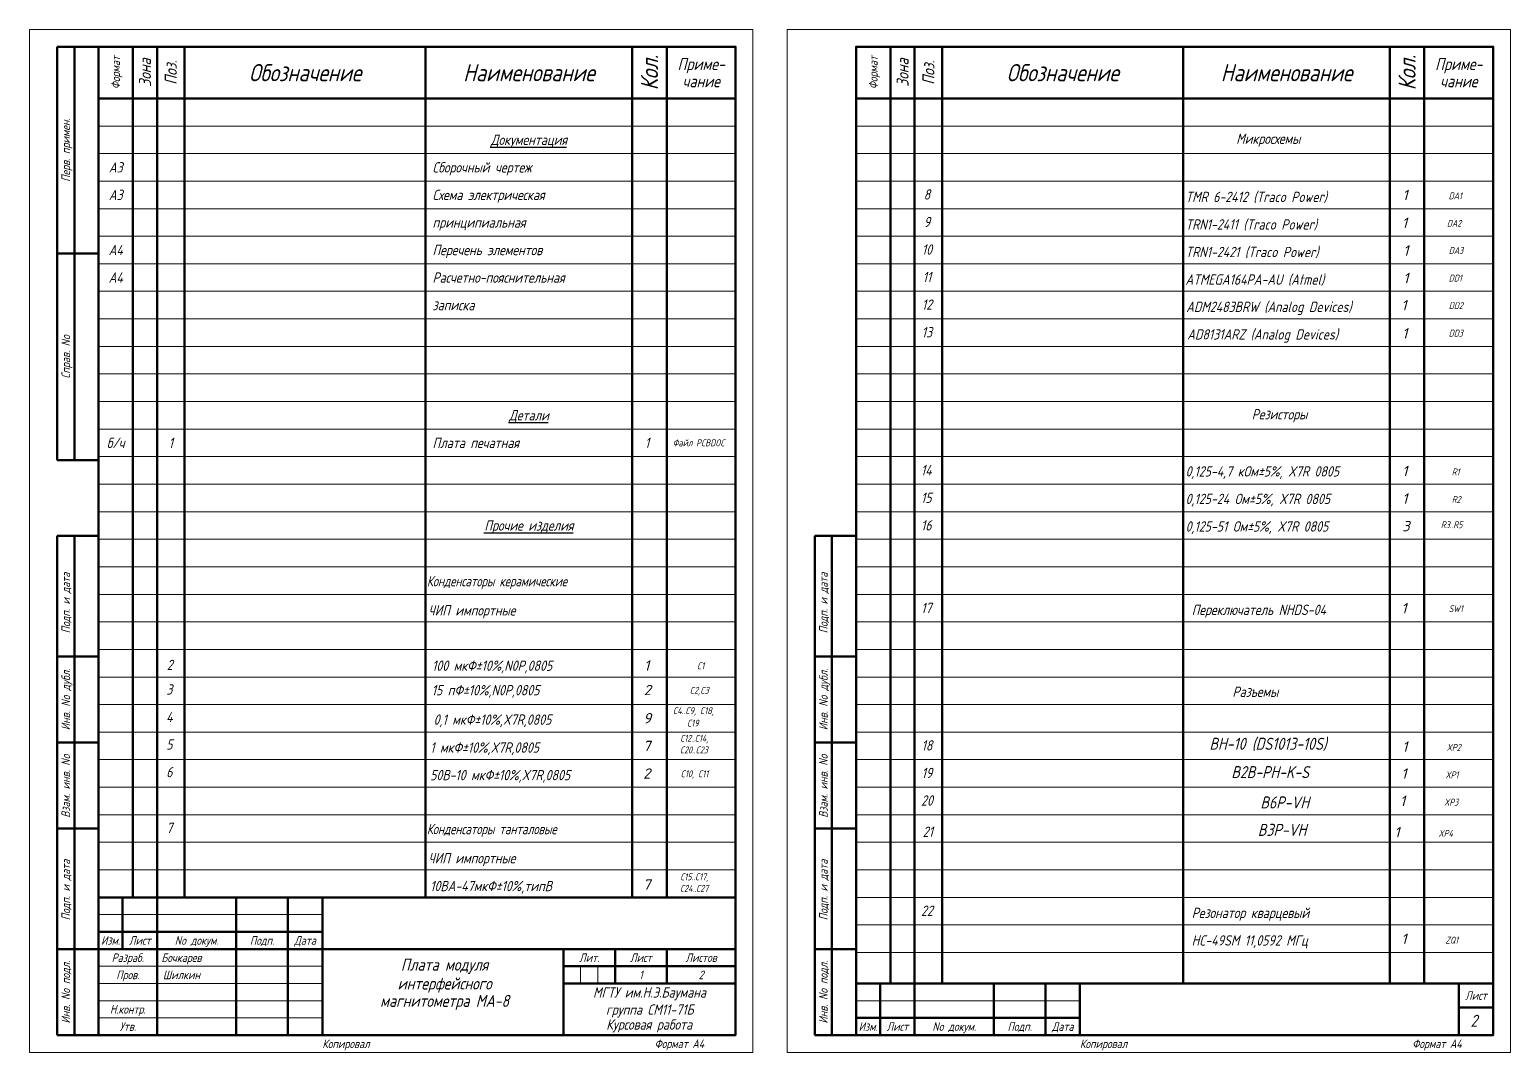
# Model space of a CAD drawing. Header units: millimetres. Extents: x 0 to 866, y 0 to 297.
# Drawn here: x 435.8 to 865.8, y 0.4 to 297.4 of the extents above; entities that cross this region are included whole.
import ezdxf
from ezdxf.enums import TextEntityAlignment as Align

# ---------------------------------------------------------------- set-up
doc = ezdxf.new("R2010")
doc.units = ezdxf.units.MM
for name, color, linetype, lineweight in [('OSN25', 2, 'Continuous', 20), ('OSN50', 3, 'Continuous', 50), ('TEXT', 1, 'Continuous', 30)]:
    doc.layers.add(name, color=color, linetype=linetype, lineweight=lineweight)
doc.styles.add('E', font='simplex.shx', dxfattribs={"width": 0.8, "oblique": 15})
doc.styles.add('E1', font='simplex.shx', dxfattribs={"oblique": 15})

msp = doc.modelspace()

# ---------------------------------------------------------------- linework, layer by layer
at = {"layer": 'OSN25'}
for p, q in [((455.8, 269.45), (640.8, 269.45)), ((675.8, 269.45), (860.8, 269.45)), ((455.8, 261.45), (640.8, 261.45)), ((675.8, 261.45), (860.8, 261.45)), ((455.8, 253.45), (640.8, 253.45)), ((675.8, 253.45), (860.8, 253.45)), ((455.8, 245.45), (640.8, 245.45)), ((455.8, 245.45), (640.8, 245.45)), ((675.8, 245.45), (860.8, 245.45)), ((675.8, 245.45), (860.8, 245.45)), ((455.8, 237.45), (640.8, 237.45)), ((675.8, 237.45), (860.8, 237.45)), ((455.8, 229.45), (640.8, 229.45)), ((675.8, 229.45), (860.8, 229.45)), ((455.8, 221.45), (640.8, 221.45)), ((675.8, 221.45), (860.8, 221.45)), ((455.8, 213.45), (640.8, 213.45)), ((675.8, 213.45), (860.8, 213.45)), ((455.8, 205.45), (640.8, 205.45)), ((675.8, 205.45), (860.8, 205.45)), ((455.8, 197.45), (640.8, 197.45)), ((675.8, 197.45), (860.8, 197.45)), ((455.8, 189.45), (640.8, 189.45)), ((675.8, 189.45), (860.8, 189.45)), ((455.8, 181.45), (640.8, 181.45)), ((675.8, 181.45), (860.8, 181.45)), ((455.8, 173.45), (640.8, 173.45)), ((675.8, 173.45), (860.8, 173.45)), ((455.8, 165.45), (640.8, 165.45)), ((675.8, 165.45), (860.8, 165.45)), ((455.8, 157.45), (640.8, 157.45)), ((675.8, 157.45), (860.8, 157.45)), ((455.8, 149.45), (640.8, 149.45)), ((675.8, 149.45), (860.8, 149.45)), ((455.8, 141.45), (640.8, 141.45)), ((675.8, 141.45), (860.8, 141.45)), ((455.8, 133.45), (640.8, 133.45)), ((675.8, 133.45), (860.8, 133.45)), ((455.8, 125.45), (640.8, 125.45)), ((675.8, 125.45), (860.8, 125.45)), ((455.8, 117.45), (640.8, 117.45)), ((675.8, 117.45), (860.8, 117.45)), ((455.8, 109.45), (640.8, 109.45)), ((675.8, 109.45), (860.8, 109.45)), ((455.8, 101.45), (640.8, 101.45)), ((675.8, 101.45), (860.8, 101.45)), ((455.8, 93.45), (640.8, 93.45)), ((675.8, 93.45), (860.8, 93.45)), ((455.8, 85.45), (640.8, 85.45)), ((675.8, 85.45), (860.8, 85.45)), ((455.8, 77.45), (640.8, 77.45)), ((675.8, 77.45), (860.8, 77.45)), ((455.8, 69.45), (640.8, 69.45)), ((675.8, 69.45), (860.8, 69.45)), ((455.8, 61.45), (640.8, 61.45)), ((675.8, 61.45), (860.8, 61.45)), ((455.8, 53.45), (640.8, 53.45)), ((675.8, 53.45), (860.8, 53.45)), ((675.8, 45.45), (860.8, 45.45)), ((455.8, 40.45), (520.8, 40.45)), ((675.8, 37.45), (860.8, 37.45)), ((675.8, 29.45), (860.8, 29.45)), ((455.8, 25.45), (520.8, 25.45)), ((595.8, 25.45), (595.8, 20.45)), ((600.8, 25.45), (600.8, 20.45)), ((455.8, 20.45), (520.8, 20.45)), ((455.8, 15.45), (520.8, 15.45)), ((675.8, 15.45), (740.8, 15.45)), ((455.8, 10.45), (520.8, 10.45))]:
    msp.add_line(p, q, dxfattribs=at)
for points in [[(435.8, 0.45), (645.8, 0.45), (645.8, 297.45), (435.8, 297.45)], [(655.8, 0.45), (865.8, 0.45), (865.8, 297.45), (655.8, 297.45)]]:
    msp.add_lwpolyline(points, close=True, dxfattribs=at)
at = {"layer": 'OSN50'}
for p, q in [((448.8, 292.45), (448.8, 172.45)), ((465.8, 292.45), (465.8, 45.45)), ((472.8, 292.45), (472.8, 45.45)), ((480.8, 292.45), (480.8, 45.45)), ((550.8, 292.45), (550.8, 45.45)), ((610.8, 292.45), (610.8, 45.45)), ((620.8, 292.45), (620.8, 45.45)), ((685.8, 292.45), (685.8, 20.45)), ((692.8, 292.45), (692.8, 20.45)), ((700.8, 292.45), (700.8, 20.45)), ((770.8, 292.45), (770.8, 20.45)), ((830.8, 292.45), (830.8, 20.45)), ((840.8, 292.45), (840.8, 20.45)), ((455.8, 277.45), (640.8, 277.45)), ((675.8, 277.45), (860.8, 277.45)), ((448.8, 5.45), (448.8, 150.45)), ((668.8, 5.45), (668.8, 150.45)), ((455.8, 45.45), (640.8, 45.45)), ((462.8, 45.45), (462.8, 30.45)), ((472.8, 45.45), (472.8, 5.45)), ((495.8, 45.45), (495.8, 5.45)), ((510.8, 45.45), (510.8, 5.45)), ((520.8, 45.45), (520.8, 5.45)), ((455.8, 35.45), (520.8, 35.45)), ((455.8, 30.45), (520.8, 30.45)), ((520.8, 30.45), (640.8, 30.45)), ((590.8, 30.45), (590.8, 5.45)), ((605.8, 30.45), (605.8, 20.45)), ((620.8, 30.45), (620.8, 20.45)), ((590.8, 25.45), (640.8, 25.45)), ((590.8, 20.45), (640.8, 20.45)), ((675.8, 20.45), (860.8, 20.45)), ((682.8, 20.45), (682.8, 5.45)), ((692.8, 20.45), (692.8, 5.45)), ((715.8, 20.45), (715.8, 5.45)), ((730.8, 20.45), (730.8, 5.45)), ((740.8, 20.45), (740.8, 5.45)), ((850.8, 20.45), (850.8, 5.45)), ((850.8, 13.45), (860.8, 13.45)), ((675.8, 10.45), (740.8, 10.45))]:
    msp.add_line(p, q, dxfattribs=at)
for points in [[(455.8, 292.45), (443.8, 292.45)], [(443.8, 292.45), (443.8, 172.45)], [(455.8, 232.45), (443.8, 232.45)], [(443.8, 172.45), (455.8, 172.45)], [(443.8, 5.45), (443.8, 150.45)], [(455.8, 150.45), (443.8, 150.45)], [(675.8, 150.45), (663.8, 150.45)], [(663.8, 5.45), (663.8, 150.45)], [(455.8, 115.45), (443.8, 115.45)], [(675.8, 115.45), (663.8, 115.45)], [(455.8, 90.45), (443.8, 90.45)], [(675.8, 90.45), (663.8, 90.45)], [(455.8, 65.45), (443.8, 65.45)], [(675.8, 65.45), (663.8, 65.45)], [(455.8, 30.45), (443.8, 30.45)], [(675.8, 30.45), (663.8, 30.45)], [(455.8, 5.45), (443.8, 5.45)], [(675.8, 5.45), (663.8, 5.45)]]:
    msp.add_lwpolyline(points, dxfattribs=at)
for points in [[(455.8, 5.45), (640.8, 5.45), (640.8, 292.45), (455.8, 292.45)], [(675.8, 5.45), (860.8, 5.45), (860.8, 292.45), (675.8, 292.45)]]:
    msp.add_lwpolyline(points, close=True, dxfattribs=at)

# ---------------------------------------------------------------- texts
at = {"layer": 'TEXT', "style": 'E', "oblique": 15, "width": 0.8}
for s, height, p in [('Формат', 2.5, (460.8, 284.95)), ('Зона', 3.5, (469.3, 284.95)), ('Поз.', 3.5, (476.8, 284.95)), ('Кол.', 5, (615.8, 284.95)), ('Формат', 2.5, (680.8, 284.95)), ('Зона', 3.5, (689.3, 284.95)), ('Поз.', 3.5, (696.8, 284.95)), ('Кол.', 5, (835.8, 284.95)), ('Перв. примен.', 2.5, (446.3, 262.45)), ('Справ. No', 2.5, (446.3, 202.45)), ('Подп. и дата', 2.5, (446.3, 130.95)), ('Подп. и дата', 2.5, (666.3, 130.95)), ('Инв. No дубл.', 2.5, (446.3, 102.94)), ('Инв. No дубл.', 2.5, (666.3, 102.94)), ('Взам. инв. No', 2.5, (446.3, 77.78)), ('Взам. инв. No', 2.5, (666.3, 77.78)), ('Подп. и дата', 2.5, (446.3, 47.61)), ('Подп. и дата', 2.5, (666.3, 47.61)), ('Инв. No подл.', 2.5, (446.3, 17.94)), ('Инв. No подл.', 2.5, (666.3, 17.94))]:
    msp.add_text(s, height=height, rotation=90, dxfattribs=at).set_placement(p, align=Align.MIDDLE_CENTER)
for s, height, p in [('Приме-', 3.5, (630.8, 287.45)), ('Приме-', 3.5, (850.8, 287.45)), ('Обозначение', 5, (515.8, 284.95)), ('Наименование', 5, (580.8, 284.95)), ('Обозначение', 5, (735.8, 284.95)), ('Наименование', 5, (800.8, 284.95)), ('чание', 3.5, (630.8, 282.45)), ('чание', 3.5, (850.8, 282.45)), ('%%uДокументация', 3, (580.8, 265.45)), ('Микросхемы', 3, (795.49, 265.76)), ('A3', 3, (460.8, 257.45)), ('A3', 3, (460.8, 249.45)), ('8', 3, (696.37, 249.59)), ('9', 3, (696.37, 241.59)), ('A4', 3, (460.8, 233.45)), ('10', 3, (696.37, 233.59)), ('A4', 3, (460.8, 225.45)), ('11', 3, (696.37, 225.59)), ('12', 3, (696.37, 217.59)), ('13', 3, (696.37, 209.59)), ('%%uДетали', 3, (580.8, 185.45)), ('Резисторы', 3, (798.76, 185.74)), ('б/ч', 3, (460.8, 177.45)), ('1', 3, (476.8, 177.45)), ('1', 3, (615.09, 177.45)), ('Файл PCBDOC', 2, (630.07, 177.45)), ('14', 3, (696.18, 169.5)), ('15', 3, (696.18, 161.5)), ('%%uПрочие изделия', 3, (580.8, 153.45)), ('16', 3, (696.18, 153.5)), ('17', 3, (696.18, 129.5)), ('2', 3, (476.48, 112.96)), ('3', 3, (476.37, 105.85)), ('4', 3, (476.37, 97.85)), ('5', 3, (476.37, 89.85)), ('18', 3, (696.37, 89.59)), ('6', 3, (476.37, 81.85)), ('19', 3, (696.37, 81.59)), ('20', 3, (696.37, 73.59)), ('7', 3, (476.37, 65.63)), ('21', 3, (696.63, 64.53)), ('22', 3, (696.37, 41.59)), ('Изм.', 2.5, (459.3, 32.95)), ('Лист', 2.5, (467.8, 32.95)), ('No докум.', 2.5, (484.3, 32.95)), ('Подп.', 2.5, (503.3, 32.95)), ('Дата', 2.5, (515.8, 32.95)), ('Разраб.', 2.5, (464.3, 27.95)), ('Плата модуля', 3.5, (556.3, 25.93)), ('Лит.', 2.5, (598.3, 27.95)), ('Лист', 2.5, (613.3, 27.95)), ('Листов', 2.5, (630.8, 27.95)), ('Пров.', 2.5, (464.3, 22.95)), ('интерфейсного', 3.5, (556.3, 20.45)), ('1', 2.5, (613.3, 22.95)), ('2', 2.5, (630.8, 22.95)), ('МГТУ им.Н.Э.Баумана', 3, (615.8, 17.86)), ('Лист', 2.5, (855.8, 16.95)), ('Н.контр.', 2.5, (464.3, 12.95)), ('магнитометра MA-8', 3.5, (556.3, 15.41)), ('группа СМ11-71Б', 3, (615.89, 12.87)), ('Утв.', 2.5, (464.3, 7.95)), ('Курсовая работа', 3, (615.71, 8.55)), ('Изм.', 2.5, (679.3, 7.95)), ('Лист', 2.5, (687.8, 7.95)), ('No докум.', 2.5, (704.3, 7.95)), ('Подп.', 2.5, (723.3, 7.95)), ('Дата', 2.5, (735.8, 7.95)), ('2', 3.5, (855.21, 9.63))]:
    msp.add_text(s, height=height, dxfattribs=at).set_placement(p, align=Align.MIDDLE_CENTER)
for s, height, p in [('Сборочный чертеж', 3, (552.8, 257.45)), ('Схема электрическая', 3, (552.8, 249.45)), ('принципиальная', 3, (552.8, 241.45)), ('Перечень элементов', 3, (552.8, 233.45)), ('Расчетно-пояснительная', 3, (552.8, 225.45)), ('записка', 3, (552.8, 217.45)), ('Плата печатная', 3, (552.8, 177.45)), ('Бочкарев', 2.5, (474.07, 27.95)), ('Шилкин', 2.5, (474.5, 22.95))]:
    msp.add_text(s, height=height, dxfattribs=at).set_placement(p, align=Align.MIDDLE_LEFT)
at = {"layer": 'TEXT', "style": 'E1', "oblique": 15}
for s, height, width, p in [('TMR 6-2412 (Traco Power)', 3, 0.8, (771.42, 247.37)), ('DA1', 2, 0.8, (847.86, 248.17)), ('TRN1-2411 (Traco Power)', 3, 0.8, (771.42, 239.37)), ('DA2', 2, 0.8, (847.36, 240.2)), ('TRN1-2421 (Traco Power)', 3, 0.8, (771.42, 231.37)), ('DA3', 2, 0.8, (847.9, 232.3)), ('ATMEGA164PA-AU (Atmel)', 3, 0.8, (771.42, 223.37)), ('DD1', 2, 0.8, (847.9, 224.3)), ('ADM2483BRW (Analog Devices)', 3, 0.8, (771.65, 215.45)), ('DD2', 2, 0.8, (847.9, 216.3)), ('AD8131ARZ (Analog Devices)', 3, 0.8, (771.94, 207.45)), ('DD3', 2, 0.8, (847.9, 208.3)), ('0,125-4,7 кОм±5%%%, X7R 0805', 3, 0.8, (771.48, 167.67)), ('R1', 2, 0.8, (848.78, 168.02)), ('0,125-24 Ом±5%%%, X7R 0805', 3, 0.8, (771.48, 159.67)), ('R2', 2, 0.8, (848.78, 160.02)), ('0,125-51 Ом±5%%%, X7R 0805', 3, 0.8, (771.48, 151.67)), ('R3..R5', 2, 0.8, (845.6, 152.67)), ('Переключатель NHDS-04', 3, 0.8, (773.26, 127.46)), ('SW1', 2, 0.8, (847.9, 128.3)), ('C1', 2, 0.7, (629.59, 111.7)), ('C2,C3', 2, 0.7, (627.49, 104.59)), ('Разъемы', 3, 0.8, (785.09, 103.67)), ('C4..C9, C18,', 2, 0.7, (622.59, 98.67)), ('C19', 2, 0.7, (626.66, 95.05)), ('C12..C14,', 2, 0.8, (624.69, 90.65)), ('BH-10 (DS1013-10S)', 3.5, 0.8, (778.4, 88.31)), ('C20..C23', 2, 0.8, (624.63, 87.28)), ('XP2', 2, 0.8, (847.27, 88.01)), ('C10, C11', 2, 0.7, (624.84, 80.36)), ('B2B-PH-K-S    ', 3.5, 0.8, (784.75, 80.08)), ('XP1', 2, 0.8, (846.92, 80.04)), ('B6P-VH   ', 3.5, 0.8, (793.19, 71.27)), ('XP3', 2, 0.8, (846.53, 72.1)), ('B3P-VH    ', 3.5, 0.8, (792.45, 63.31)), ('XP4', 2, 0.8, (844.9, 63.03)), ('C15..C17,', 2, 0.8, (624.69, 50.43)), ('C24..C27', 2, 0.8, (624.63, 47.06)), ('Резонатор кварцевый ', 3, 0.8, (773.26, 39.46)), ('HC-49SM 11,0592 МГц', 3, 0.8, (773.26, 31.46)), ('ZQ1', 2, 0.8, (846.92, 32.04))]:
    msp.add_text(s, height=height, dxfattribs=dict(at, width=width)).set_placement(p)
for s, p in [('1', (834.44, 247.93)), ('1', (834.29, 239.86)), ('1', (834.67, 231.8)), ('1', (834.67, 223.8)), ('1', (834.12, 215.93)), ('1', (834.35, 207.76)), ('1', (834.36, 167.78)), ('1', (834.36, 159.78)), ('3', (834.36, 151.78)), ('1', (834.12, 127.93)), ('1', (614.22, 111.3)), ('2', (614.12, 104.18)), ('9', (614.01, 95.99)), ('7', (613.92, 87.92)), ('1', (834.35, 87.73)), ('2', (613.92, 79.92)), ('1', (834.12, 79.93)), ('1', (833.72, 71.99)), ('1', (832.09, 62.92)), ('7', (613.92, 47.71)), ('1', (834.12, 31.93))]:
    msp.add_text(s, height=3, dxfattribs=at).set_placement(p)
at = {"layer": 'TEXT', "lineweight": 30, "style": 'E1', "oblique": 15}
for s, width, p in [('Конденсаторы керамические', 0.73, (551.15, 135.77)), ('ЧИП импортные', 0.8, (551.6, 127.31)), ('100 мкФ±10%%%,N0P,0805', 0.8, (552.66, 111.24)), ('15 пФ±10%%%,N0P,0805', 0.8, (552.55, 104.13)), ('0,1 мкФ±10%%%,X7R,0805', 0.8, (553.12, 95.58)), ('1 мкФ±10%%%,X7R,0805', 0.8, (552.11, 87.47)), ('50В-10 мкФ±10%%%,X7R,0805', 0.8, (552.11, 79.47)), ('Конденсаторы танталовые', 0.73, (551.15, 63.8)), ('ЧИП импортные', 0.8, (551.6, 55.35)), ('10ВА-47мкФ±10%%%,типB', 0.8, (552.11, 47.26))]:
    msp.add_text(s, height=3, dxfattribs=dict(at, width=width)).set_placement(p)
at = {"layer": 'TEXT', "linetype": 'Continuous', "style": 'E', "oblique": 15, "width": 0.8}
for s, p in [('Копировал', (520.8, 1.7)), ('Формат A4', (617.3, 1.7)), ('Копировал', (740.8, 1.7)), ('Формат A4', (837.3, 1.7))]:
    msp.add_text(s, height=2.5, dxfattribs=at).set_placement(p)

doc.saveas('drawing.dxf')
